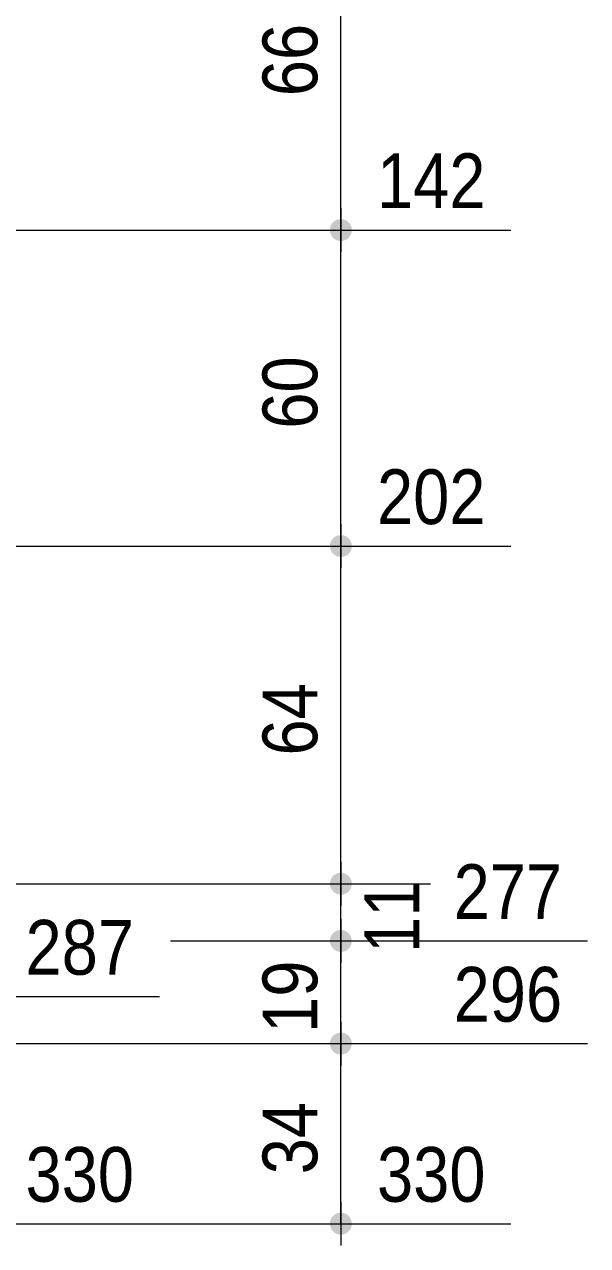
# Model space of a CAD drawing. Header units: millimetres. Extents: x 2 to 287, y 5 to 195.
# Drawn here: x 208.1 to 234.8, y 73.5 to 131.4 of the extents above; entities that cross this region are included whole.
import ezdxf

# ---------------------------------------------------------------- set-up
doc = ezdxf.new("R2010")
doc.units = ezdxf.units.MM
doc.layers.add('Cotation', color=7, linetype='Continuous', lineweight=0)
doc.styles.add('ARIAL', font='ARIAL.TTF')

# ---------------------------------------------------------------- blocks, each defined once
blk = doc.blocks.new('*A14')
at = {"layer": 'Cotation', "linetype": 'Continuous', "lineweight": 0}
blk.add_line((197.19, 85.29), (214.491, 85.29), dxfattribs=at)
blk = doc.blocks.new('*A19')
at = {"layer": 'Cotation'}
for points in [[(223.079, 82.538), (223.054, 82.539), (223.028, 82.543), (223.003, 82.547), (222.978, 82.553), (222.954, 82.559), (222.93, 82.567), (222.906, 82.577), (222.882, 82.587), (222.86, 82.598), (222.837, 82.611), (222.816, 82.625), (222.795, 82.639), (222.775, 82.655), (222.755, 82.672), (222.737, 82.689), (222.719, 82.708), (222.703, 82.727), (222.687, 82.747), (222.672, 82.768), (222.659, 82.79), (222.646, 82.812), (222.635, 82.835), (222.624, 82.858), (222.615, 82.882), (222.607, 82.906), (222.6, 82.931), (222.595, 82.955), (222.59, 82.981), (222.587, 83.006), (222.585, 83.031), (222.585, 83.057), (222.585, 83.082), (222.587, 83.108), (222.59, 83.133), (222.595, 83.158), (222.6, 83.183), (222.607, 83.208), (222.615, 83.232), (222.624, 83.256), (222.635, 83.279), (222.646, 83.302), (222.659, 83.324), (222.672, 83.346), (222.687, 83.367), (222.703, 83.387), (222.719, 83.406), (222.737, 83.425), (222.755, 83.442), (222.775, 83.459), (222.795, 83.475), (222.816, 83.489), (222.837, 83.503), (222.86, 83.516), (222.882, 83.527), (222.906, 83.537), (222.93, 83.547), (222.954, 83.555), (222.978, 83.561), (223.003, 83.567), (223.028, 83.571), (223.054, 83.574), (223.079, 83.576), (223.105, 83.577), (223.13, 83.576), (223.156, 83.574), (223.181, 83.571), (223.206, 83.567), (223.231, 83.561), (223.256, 83.555), (223.28, 83.547), (223.304, 83.537), (223.327, 83.527), (223.35, 83.516), (223.372, 83.503), (223.394, 83.489), (223.414, 83.475), (223.435, 83.459), (223.454, 83.442), (223.472, 83.425), (223.49, 83.406), (223.507, 83.387), (223.522, 83.367), (223.537, 83.346), (223.551, 83.324), (223.563, 83.302), (223.575, 83.279), (223.585, 83.256), (223.594, 83.232), (223.602, 83.208), (223.609, 83.183), (223.615, 83.158), (223.619, 83.133), (223.622, 83.108), (223.624, 83.082), (223.625, 83.057), (223.624, 83.031), (223.622, 83.006), (223.619, 82.981), (223.615, 82.955), (223.609, 82.931), (223.602, 82.906), (223.594, 82.882), (223.585, 82.858), (223.575, 82.835), (223.563, 82.812), (223.551, 82.79), (223.537, 82.768), (223.522, 82.747), (223.507, 82.727), (223.49, 82.708), (223.472, 82.689), (223.454, 82.672), (223.435, 82.655), (223.414, 82.639), (223.394, 82.625), (223.372, 82.611), (223.35, 82.598), (223.327, 82.587), (223.304, 82.577), (223.28, 82.567), (223.256, 82.559), (223.231, 82.553), (223.206, 82.547), (223.181, 82.543), (223.156, 82.539), (223.13, 82.538), (223.105, 82.537)], [(223.079, 73.989), (223.054, 73.991), (223.028, 73.994), (223.003, 73.998), (222.978, 74.004), (222.954, 74.011), (222.93, 74.019), (222.906, 74.028), (222.882, 74.038), (222.86, 74.05), (222.837, 74.062), (222.816, 74.076), (222.795, 74.091), (222.775, 74.106), (222.755, 74.123), (222.737, 74.141), (222.719, 74.159), (222.703, 74.178), (222.687, 74.198), (222.672, 74.219), (222.659, 74.241), (222.646, 74.263), (222.635, 74.286), (222.624, 74.309), (222.615, 74.333), (222.607, 74.357), (222.6, 74.382), (222.595, 74.407), (222.59, 74.432), (222.587, 74.457), (222.585, 74.483), (222.585, 74.508), (222.585, 74.534), (222.587, 74.559), (222.59, 74.584), (222.595, 74.61), (222.6, 74.635), (222.607, 74.659), (222.615, 74.683), (222.624, 74.707), (222.635, 74.731), (222.646, 74.753), (222.659, 74.776), (222.672, 74.797), (222.687, 74.818), (222.703, 74.838), (222.719, 74.857), (222.737, 74.876), (222.755, 74.893), (222.775, 74.91), (222.795, 74.926), (222.816, 74.941), (222.837, 74.954), (222.86, 74.967), (222.882, 74.978), (222.906, 74.989), (222.93, 74.998), (222.954, 75.006), (222.978, 75.013), (223.003, 75.018), (223.028, 75.023), (223.054, 75.026), (223.079, 75.028), (223.105, 75.028), (223.13, 75.028), (223.156, 75.026), (223.181, 75.023), (223.206, 75.018), (223.231, 75.013), (223.256, 75.006), (223.28, 74.998), (223.304, 74.989), (223.327, 74.978), (223.35, 74.967), (223.372, 74.954), (223.394, 74.941), (223.414, 74.926), (223.435, 74.91), (223.454, 74.893), (223.472, 74.876), (223.49, 74.857), (223.507, 74.838), (223.522, 74.818), (223.537, 74.797), (223.551, 74.776), (223.563, 74.753), (223.575, 74.731), (223.585, 74.707), (223.594, 74.683), (223.602, 74.659), (223.609, 74.635), (223.615, 74.61), (223.619, 74.584), (223.622, 74.559), (223.624, 74.534), (223.625, 74.508), (223.624, 74.483), (223.622, 74.457), (223.619, 74.432), (223.615, 74.407), (223.609, 74.382), (223.602, 74.357), (223.594, 74.333), (223.585, 74.309), (223.575, 74.286), (223.563, 74.263), (223.551, 74.241), (223.537, 74.219), (223.522, 74.198), (223.507, 74.178), (223.49, 74.159), (223.472, 74.141), (223.454, 74.123), (223.435, 74.106), (223.414, 74.091), (223.394, 74.076), (223.372, 74.062), (223.35, 74.05), (223.327, 74.038), (223.304, 74.028), (223.28, 74.019), (223.256, 74.011), (223.231, 74.004), (223.206, 73.998), (223.181, 73.994), (223.156, 73.991), (223.13, 73.989), (223.105, 73.988)]]:
    blk.add_hatch(color=256, dxfattribs=at).paths.add_polyline_path(points, flags=17)
at = {"layer": 'Cotation', "linetype": 'Continuous', "lineweight": 0}
for p, q in [((223.105, 84.097), (223.105, 82.017)), ((223.105, 83.057), (223.105, 84.097)), ((82.536, 83.057), (218.865, 83.057)), ((222.505, 83.057), (234.824, 83.057)), ((222.505, 83.057), (224.145, 83.057)), ((223.105, 74.508), (223.105, 83.057)), ((223.105, 75.548), (223.105, 73.468)), ((190.865, 74.508), (231.184, 74.508)), ((222.065, 74.508), (224.145, 74.508)), ((223.105, 74.508), (223.105, 73.468))]:
    blk.add_line(p, q, dxfattribs=at)
at = {"layer": 'Cotation'}
for p in [(223.105, 83.057), (223.105, 74.508)]:
    blk.add_point(p, dxfattribs=at)
at = {"layer": 'Cotation', "style": 'ARIAL', "width": 0.85}
for s, p in [('296', (228.462, 84.097)), ('330', (224.822, 75.548))]:
    blk.add_text(s, height=2.6, dxfattribs=at).set_placement(p)
blk.add_text('34', height=2.6, rotation=90.00021, dxfattribs=at).set_placement((221.985, 76.854))
blk = doc.blocks.new('*A20')
at = {"layer": 'Cotation'}
for points in [[(223.079, 87.412), (223.054, 87.414), (223.028, 87.417), (223.003, 87.421), (222.978, 87.427), (222.954, 87.434), (222.93, 87.442), (222.906, 87.451), (222.882, 87.461), (222.86, 87.473), (222.837, 87.485), (222.816, 87.499), (222.795, 87.514), (222.775, 87.529), (222.755, 87.546), (222.737, 87.564), (222.719, 87.582), (222.703, 87.602), (222.687, 87.622), (222.672, 87.643), (222.659, 87.664), (222.646, 87.686), (222.635, 87.709), (222.624, 87.732), (222.615, 87.756), (222.607, 87.78), (222.6, 87.805), (222.595, 87.83), (222.59, 87.855), (222.587, 87.88), (222.585, 87.906), (222.585, 87.931), (222.585, 87.957), (222.587, 87.982), (222.59, 88.008), (222.595, 88.033), (222.6, 88.058), (222.607, 88.082), (222.615, 88.107), (222.624, 88.13), (222.635, 88.154), (222.646, 88.177), (222.659, 88.199), (222.672, 88.22), (222.687, 88.241), (222.703, 88.261), (222.719, 88.281), (222.737, 88.299), (222.755, 88.317), (222.775, 88.333), (222.795, 88.349), (222.816, 88.364), (222.837, 88.377), (222.86, 88.39), (222.882, 88.401), (222.906, 88.412), (222.93, 88.421), (222.954, 88.429), (222.978, 88.436), (223.003, 88.441), (223.028, 88.446), (223.054, 88.449), (223.079, 88.451), (223.105, 88.451), (223.13, 88.451), (223.156, 88.449), (223.181, 88.446), (223.206, 88.441), (223.231, 88.436), (223.256, 88.429), (223.28, 88.421), (223.304, 88.412), (223.327, 88.401), (223.35, 88.39), (223.372, 88.377), (223.394, 88.364), (223.414, 88.349), (223.435, 88.333), (223.454, 88.317), (223.472, 88.299), (223.49, 88.281), (223.507, 88.261), (223.522, 88.241), (223.537, 88.22), (223.551, 88.199), (223.563, 88.177), (223.575, 88.154), (223.585, 88.13), (223.594, 88.107), (223.602, 88.082), (223.609, 88.058), (223.615, 88.033), (223.619, 88.008), (223.622, 87.982), (223.624, 87.957), (223.625, 87.931), (223.624, 87.906), (223.622, 87.88), (223.619, 87.855), (223.615, 87.83), (223.609, 87.805), (223.602, 87.78), (223.594, 87.756), (223.585, 87.732), (223.575, 87.709), (223.563, 87.686), (223.551, 87.664), (223.537, 87.643), (223.522, 87.622), (223.507, 87.602), (223.49, 87.582), (223.472, 87.564), (223.454, 87.546), (223.435, 87.529), (223.414, 87.514), (223.394, 87.499), (223.372, 87.485), (223.35, 87.473), (223.327, 87.461), (223.304, 87.451), (223.28, 87.442), (223.256, 87.434), (223.231, 87.427), (223.206, 87.421), (223.181, 87.417), (223.156, 87.414), (223.13, 87.412), (223.105, 87.411)], [(223.079, 82.538), (223.054, 82.539), (223.028, 82.543), (223.003, 82.547), (222.978, 82.553), (222.954, 82.559), (222.93, 82.567), (222.906, 82.577), (222.882, 82.587), (222.86, 82.598), (222.837, 82.611), (222.816, 82.625), (222.795, 82.639), (222.775, 82.655), (222.755, 82.672), (222.737, 82.689), (222.719, 82.708), (222.703, 82.727), (222.687, 82.747), (222.672, 82.768), (222.659, 82.79), (222.646, 82.812), (222.635, 82.835), (222.624, 82.858), (222.615, 82.882), (222.607, 82.906), (222.6, 82.931), (222.595, 82.955), (222.59, 82.981), (222.587, 83.006), (222.585, 83.031), (222.585, 83.057), (222.585, 83.082), (222.587, 83.108), (222.59, 83.133), (222.595, 83.158), (222.6, 83.183), (222.607, 83.208), (222.615, 83.232), (222.624, 83.256), (222.635, 83.279), (222.646, 83.302), (222.659, 83.324), (222.672, 83.346), (222.687, 83.367), (222.703, 83.387), (222.719, 83.406), (222.737, 83.425), (222.755, 83.442), (222.775, 83.459), (222.795, 83.475), (222.816, 83.489), (222.837, 83.503), (222.86, 83.516), (222.882, 83.527), (222.906, 83.537), (222.93, 83.547), (222.954, 83.555), (222.978, 83.561), (223.003, 83.567), (223.028, 83.571), (223.054, 83.574), (223.079, 83.576), (223.105, 83.577), (223.13, 83.576), (223.156, 83.574), (223.181, 83.571), (223.206, 83.567), (223.231, 83.561), (223.256, 83.555), (223.28, 83.547), (223.304, 83.537), (223.327, 83.527), (223.35, 83.516), (223.372, 83.503), (223.394, 83.489), (223.414, 83.475), (223.435, 83.459), (223.454, 83.442), (223.472, 83.425), (223.49, 83.406), (223.507, 83.387), (223.522, 83.367), (223.537, 83.346), (223.551, 83.324), (223.563, 83.302), (223.575, 83.279), (223.585, 83.256), (223.594, 83.232), (223.602, 83.208), (223.609, 83.183), (223.615, 83.158), (223.619, 83.133), (223.622, 83.108), (223.624, 83.082), (223.625, 83.057), (223.624, 83.031), (223.622, 83.006), (223.619, 82.981), (223.615, 82.955), (223.609, 82.931), (223.602, 82.906), (223.594, 82.882), (223.585, 82.858), (223.575, 82.835), (223.563, 82.812), (223.551, 82.79), (223.537, 82.768), (223.522, 82.747), (223.507, 82.727), (223.49, 82.708), (223.472, 82.689), (223.454, 82.672), (223.435, 82.655), (223.414, 82.639), (223.394, 82.625), (223.372, 82.611), (223.35, 82.598), (223.327, 82.587), (223.304, 82.577), (223.28, 82.567), (223.256, 82.559), (223.231, 82.553), (223.206, 82.547), (223.181, 82.543), (223.156, 82.539), (223.13, 82.538), (223.105, 82.537)]]:
    blk.add_hatch(color=256, dxfattribs=at).paths.add_polyline_path(points, flags=17)
at = {"layer": 'Cotation', "linetype": 'Continuous', "lineweight": 0}
for p, q in [((223.105, 88.971), (223.105, 86.891)), ((223.105, 87.931), (223.105, 88.971)), ((215.011, 87.931), (223.705, 87.931)), ((222.065, 87.931), (223.705, 87.931)), ((223.105, 83.057), (223.105, 87.931)), ((227.345, 87.931), (234.824, 87.931)), ((223.105, 84.097), (223.105, 82.017)), ((82.536, 83.057), (234.824, 83.057)), ((222.065, 83.057), (224.145, 83.057)), ((223.105, 83.057), (223.105, 82.017))]:
    blk.add_line(p, q, dxfattribs=at)
at = {"layer": 'Cotation'}
for p in [(223.105, 87.931), (223.105, 83.057)]:
    blk.add_point(p, dxfattribs=at)
at = {"layer": 'Cotation', "style": 'ARIAL', "width": 0.85}
blk.add_text('277', height=2.6, dxfattribs=at).set_placement((228.462, 88.971))
blk.add_text('19', height=2.6, rotation=90.00021, dxfattribs=at).set_placement((221.985, 83.566))
blk = doc.blocks.new('*A21')
at = {"layer": 'Cotation'}
for points in [[(223.079, 90.127), (223.054, 90.129), (223.028, 90.132), (223.003, 90.137), (222.978, 90.142), (222.954, 90.149), (222.93, 90.157), (222.906, 90.166), (222.882, 90.177), (222.86, 90.188), (222.837, 90.201), (222.816, 90.215), (222.795, 90.229), (222.775, 90.245), (222.755, 90.262), (222.737, 90.279), (222.719, 90.298), (222.703, 90.317), (222.687, 90.337), (222.672, 90.358), (222.659, 90.38), (222.646, 90.402), (222.635, 90.425), (222.624, 90.448), (222.615, 90.472), (222.607, 90.496), (222.6, 90.521), (222.595, 90.545), (222.59, 90.571), (222.587, 90.596), (222.585, 90.621), (222.585, 90.647), (222.585, 90.672), (222.587, 90.698), (222.59, 90.723), (222.595, 90.748), (222.6, 90.773), (222.607, 90.798), (222.615, 90.822), (222.624, 90.846), (222.635, 90.869), (222.646, 90.892), (222.659, 90.914), (222.672, 90.936), (222.687, 90.957), (222.703, 90.977), (222.719, 90.996), (222.737, 91.015), (222.755, 91.032), (222.775, 91.049), (222.795, 91.065), (222.816, 91.079), (222.837, 91.093), (222.86, 91.105), (222.882, 91.117), (222.906, 91.127), (222.93, 91.136), (222.954, 91.144), (222.978, 91.151), (223.003, 91.157), (223.028, 91.161), (223.054, 91.164), (223.079, 91.166), (223.105, 91.167), (223.13, 91.166), (223.156, 91.164), (223.181, 91.161), (223.206, 91.157), (223.231, 91.151), (223.256, 91.144), (223.28, 91.136), (223.304, 91.127), (223.327, 91.117), (223.35, 91.105), (223.372, 91.093), (223.394, 91.079), (223.414, 91.065), (223.435, 91.049), (223.454, 91.032), (223.472, 91.015), (223.49, 90.996), (223.507, 90.977), (223.522, 90.957), (223.537, 90.936), (223.551, 90.914), (223.563, 90.892), (223.575, 90.869), (223.585, 90.846), (223.594, 90.822), (223.602, 90.798), (223.609, 90.773), (223.615, 90.748), (223.619, 90.723), (223.622, 90.698), (223.624, 90.672), (223.625, 90.647), (223.624, 90.621), (223.622, 90.596), (223.619, 90.571), (223.615, 90.545), (223.609, 90.521), (223.602, 90.496), (223.594, 90.472), (223.585, 90.448), (223.575, 90.425), (223.563, 90.402), (223.551, 90.38), (223.537, 90.358), (223.522, 90.337), (223.507, 90.317), (223.49, 90.298), (223.472, 90.279), (223.454, 90.262), (223.435, 90.245), (223.414, 90.229), (223.394, 90.215), (223.372, 90.201), (223.35, 90.188), (223.327, 90.177), (223.304, 90.166), (223.28, 90.157), (223.256, 90.149), (223.231, 90.142), (223.206, 90.137), (223.181, 90.132), (223.156, 90.129), (223.13, 90.127), (223.105, 90.127)], [(223.079, 87.412), (223.054, 87.414), (223.028, 87.417), (223.003, 87.421), (222.978, 87.427), (222.954, 87.434), (222.93, 87.442), (222.906, 87.451), (222.882, 87.461), (222.86, 87.473), (222.837, 87.485), (222.816, 87.499), (222.795, 87.514), (222.775, 87.529), (222.755, 87.546), (222.737, 87.564), (222.719, 87.582), (222.703, 87.602), (222.687, 87.622), (222.672, 87.643), (222.659, 87.664), (222.646, 87.686), (222.635, 87.709), (222.624, 87.732), (222.615, 87.756), (222.607, 87.78), (222.6, 87.805), (222.595, 87.83), (222.59, 87.855), (222.587, 87.88), (222.585, 87.906), (222.585, 87.931), (222.585, 87.957), (222.587, 87.982), (222.59, 88.008), (222.595, 88.033), (222.6, 88.058), (222.607, 88.082), (222.615, 88.107), (222.624, 88.13), (222.635, 88.154), (222.646, 88.177), (222.659, 88.199), (222.672, 88.22), (222.687, 88.241), (222.703, 88.261), (222.719, 88.281), (222.737, 88.299), (222.755, 88.317), (222.775, 88.333), (222.795, 88.349), (222.816, 88.364), (222.837, 88.377), (222.86, 88.39), (222.882, 88.401), (222.906, 88.412), (222.93, 88.421), (222.954, 88.429), (222.978, 88.436), (223.003, 88.441), (223.028, 88.446), (223.054, 88.449), (223.079, 88.451), (223.105, 88.451), (223.13, 88.451), (223.156, 88.449), (223.181, 88.446), (223.206, 88.441), (223.231, 88.436), (223.256, 88.429), (223.28, 88.421), (223.304, 88.412), (223.327, 88.401), (223.35, 88.39), (223.372, 88.377), (223.394, 88.364), (223.414, 88.349), (223.435, 88.333), (223.454, 88.317), (223.472, 88.299), (223.49, 88.281), (223.507, 88.261), (223.522, 88.241), (223.537, 88.22), (223.551, 88.199), (223.563, 88.177), (223.575, 88.154), (223.585, 88.13), (223.594, 88.107), (223.602, 88.082), (223.609, 88.058), (223.615, 88.033), (223.619, 88.008), (223.622, 87.982), (223.624, 87.957), (223.625, 87.931), (223.624, 87.906), (223.622, 87.88), (223.619, 87.855), (223.615, 87.83), (223.609, 87.805), (223.602, 87.78), (223.594, 87.756), (223.585, 87.732), (223.575, 87.709), (223.563, 87.686), (223.551, 87.664), (223.537, 87.643), (223.522, 87.622), (223.507, 87.602), (223.49, 87.582), (223.472, 87.564), (223.454, 87.546), (223.435, 87.529), (223.414, 87.514), (223.394, 87.499), (223.372, 87.485), (223.35, 87.473), (223.327, 87.461), (223.304, 87.451), (223.28, 87.442), (223.256, 87.434), (223.231, 87.427), (223.206, 87.421), (223.181, 87.417), (223.156, 87.414), (223.13, 87.412), (223.105, 87.411)]]:
    blk.add_hatch(color=256, dxfattribs=at).paths.add_polyline_path(points, flags=17)
at = {"layer": 'Cotation', "linetype": 'Continuous', "lineweight": 0}
for p, q in [((223.105, 91.687), (223.105, 89.607)), ((223.105, 90.647), (223.105, 91.687)), ((95.474, 90.647), (227.365, 90.647)), ((222.065, 90.647), (224.145, 90.647)), ((223.105, 87.931), (223.105, 90.647)), ((223.105, 88.971), (223.105, 86.891)), ((215.011, 87.931), (218.865, 87.931)), ((222.505, 87.931), (234.824, 87.931)), ((222.505, 87.931), (224.145, 87.931)), ((223.105, 87.931), (223.105, 86.891))]:
    blk.add_line(p, q, dxfattribs=at)
at = {"layer": 'Cotation'}
for p in [(223.105, 90.647), (223.105, 87.931)]:
    blk.add_point(p, dxfattribs=at)
at = {"layer": 'Cotation', "style": 'ARIAL', "width": 0.85}
blk.add_text('11', height=2.6, rotation=90.00021, dxfattribs=at).set_placement((226.825, 87.361))
blk = doc.blocks.new('*A22')
at = {"layer": 'Cotation'}
for points in [[(223.079, 106.161), (223.054, 106.163), (223.028, 106.166), (223.003, 106.17), (222.978, 106.176), (222.954, 106.183), (222.93, 106.191), (222.906, 106.2), (222.882, 106.21), (222.86, 106.222), (222.837, 106.234), (222.816, 106.248), (222.795, 106.263), (222.775, 106.279), (222.755, 106.295), (222.737, 106.313), (222.719, 106.331), (222.703, 106.351), (222.687, 106.371), (222.672, 106.392), (222.659, 106.413), (222.646, 106.435), (222.635, 106.458), (222.624, 106.481), (222.615, 106.505), (222.607, 106.53), (222.6, 106.554), (222.595, 106.579), (222.59, 106.604), (222.587, 106.629), (222.585, 106.655), (222.585, 106.68), (222.585, 106.706), (222.587, 106.731), (222.59, 106.757), (222.595, 106.782), (222.6, 106.807), (222.607, 106.831), (222.615, 106.856), (222.624, 106.879), (222.635, 106.903), (222.646, 106.926), (222.659, 106.948), (222.672, 106.969), (222.687, 106.99), (222.703, 107.01), (222.719, 107.03), (222.737, 107.048), (222.755, 107.066), (222.775, 107.082), (222.795, 107.098), (222.816, 107.113), (222.837, 107.126), (222.86, 107.139), (222.882, 107.151), (222.906, 107.161), (222.93, 107.17), (222.954, 107.178), (222.978, 107.185), (223.003, 107.19), (223.028, 107.195), (223.054, 107.198), (223.079, 107.2), (223.105, 107.2), (223.13, 107.2), (223.156, 107.198), (223.181, 107.195), (223.206, 107.19), (223.231, 107.185), (223.256, 107.178), (223.28, 107.17), (223.304, 107.161), (223.327, 107.151), (223.35, 107.139), (223.372, 107.126), (223.394, 107.113), (223.414, 107.098), (223.435, 107.082), (223.454, 107.066), (223.472, 107.048), (223.49, 107.03), (223.507, 107.01), (223.522, 106.99), (223.537, 106.969), (223.551, 106.948), (223.563, 106.926), (223.575, 106.903), (223.585, 106.879), (223.594, 106.856), (223.602, 106.831), (223.609, 106.807), (223.615, 106.782), (223.619, 106.757), (223.622, 106.731), (223.624, 106.706), (223.625, 106.68), (223.624, 106.655), (223.622, 106.629), (223.619, 106.604), (223.615, 106.579), (223.609, 106.554), (223.602, 106.53), (223.594, 106.505), (223.585, 106.481), (223.575, 106.458), (223.563, 106.435), (223.551, 106.413), (223.537, 106.392), (223.522, 106.371), (223.507, 106.351), (223.49, 106.331), (223.472, 106.313), (223.454, 106.295), (223.435, 106.279), (223.414, 106.263), (223.394, 106.248), (223.372, 106.234), (223.35, 106.222), (223.327, 106.21), (223.304, 106.2), (223.28, 106.191), (223.256, 106.183), (223.231, 106.176), (223.206, 106.17), (223.181, 106.166), (223.156, 106.163), (223.13, 106.161), (223.105, 106.16)], [(223.079, 90.127), (223.054, 90.129), (223.028, 90.132), (223.003, 90.137), (222.978, 90.142), (222.954, 90.149), (222.93, 90.157), (222.906, 90.166), (222.882, 90.177), (222.86, 90.188), (222.837, 90.201), (222.816, 90.215), (222.795, 90.229), (222.775, 90.245), (222.755, 90.262), (222.737, 90.279), (222.719, 90.298), (222.703, 90.317), (222.687, 90.337), (222.672, 90.358), (222.659, 90.38), (222.646, 90.402), (222.635, 90.425), (222.624, 90.448), (222.615, 90.472), (222.607, 90.496), (222.6, 90.521), (222.595, 90.545), (222.59, 90.571), (222.587, 90.596), (222.585, 90.621), (222.585, 90.647), (222.585, 90.672), (222.587, 90.698), (222.59, 90.723), (222.595, 90.748), (222.6, 90.773), (222.607, 90.798), (222.615, 90.822), (222.624, 90.846), (222.635, 90.869), (222.646, 90.892), (222.659, 90.914), (222.672, 90.936), (222.687, 90.957), (222.703, 90.977), (222.719, 90.996), (222.737, 91.015), (222.755, 91.032), (222.775, 91.049), (222.795, 91.065), (222.816, 91.079), (222.837, 91.093), (222.86, 91.105), (222.882, 91.117), (222.906, 91.127), (222.93, 91.136), (222.954, 91.144), (222.978, 91.151), (223.003, 91.157), (223.028, 91.161), (223.054, 91.164), (223.079, 91.166), (223.105, 91.167), (223.13, 91.166), (223.156, 91.164), (223.181, 91.161), (223.206, 91.157), (223.231, 91.151), (223.256, 91.144), (223.28, 91.136), (223.304, 91.127), (223.327, 91.117), (223.35, 91.105), (223.372, 91.093), (223.394, 91.079), (223.414, 91.065), (223.435, 91.049), (223.454, 91.032), (223.472, 91.015), (223.49, 90.996), (223.507, 90.977), (223.522, 90.957), (223.537, 90.936), (223.551, 90.914), (223.563, 90.892), (223.575, 90.869), (223.585, 90.846), (223.594, 90.822), (223.602, 90.798), (223.609, 90.773), (223.615, 90.748), (223.619, 90.723), (223.622, 90.698), (223.624, 90.672), (223.625, 90.647), (223.624, 90.621), (223.622, 90.596), (223.619, 90.571), (223.615, 90.545), (223.609, 90.521), (223.602, 90.496), (223.594, 90.472), (223.585, 90.448), (223.575, 90.425), (223.563, 90.402), (223.551, 90.38), (223.537, 90.358), (223.522, 90.337), (223.507, 90.317), (223.49, 90.298), (223.472, 90.279), (223.454, 90.262), (223.435, 90.245), (223.414, 90.229), (223.394, 90.215), (223.372, 90.201), (223.35, 90.188), (223.327, 90.177), (223.304, 90.166), (223.28, 90.157), (223.256, 90.149), (223.231, 90.142), (223.206, 90.137), (223.181, 90.132), (223.156, 90.129), (223.13, 90.127), (223.105, 90.127)]]:
    blk.add_hatch(color=256, dxfattribs=at).paths.add_polyline_path(points, flags=17)
at = {"layer": 'Cotation', "linetype": 'Continuous', "lineweight": 0}
for p, q in [((223.105, 107.72), (223.105, 105.64)), ((223.105, 106.68), (223.105, 107.72)), ((173.08, 106.68), (231.184, 106.68)), ((222.065, 106.68), (224.145, 106.68)), ((223.105, 90.647), (223.105, 106.68)), ((223.105, 91.687), (223.105, 89.607)), ((95.474, 90.647), (223.705, 90.647)), ((222.065, 90.647), (223.705, 90.647)), ((223.105, 90.647), (223.105, 89.607)), ((227.345, 90.647), (227.365, 90.647))]:
    blk.add_line(p, q, dxfattribs=at)
at = {"layer": 'Cotation'}
for p in [(223.105, 106.68), (223.105, 90.647)]:
    blk.add_point(p, dxfattribs=at)
at = {"layer": 'Cotation', "style": 'ARIAL', "width": 0.85}
blk.add_text('202', height=2.6, dxfattribs=at).set_placement((224.822, 107.72))
blk.add_text('64', height=2.6, rotation=90.00021, dxfattribs=at).set_placement((221.985, 96.735))
blk = doc.blocks.new('*A23')
at = {"layer": 'Cotation'}
for points in [[(223.079, 121.161), (223.054, 121.163), (223.028, 121.166), (223.003, 121.17), (222.978, 121.176), (222.954, 121.183), (222.93, 121.191), (222.906, 121.2), (222.882, 121.21), (222.86, 121.222), (222.837, 121.234), (222.816, 121.248), (222.795, 121.263), (222.775, 121.279), (222.755, 121.295), (222.737, 121.313), (222.719, 121.331), (222.703, 121.351), (222.687, 121.371), (222.672, 121.392), (222.659, 121.413), (222.646, 121.435), (222.635, 121.458), (222.624, 121.481), (222.615, 121.505), (222.607, 121.53), (222.6, 121.554), (222.595, 121.579), (222.59, 121.604), (222.587, 121.629), (222.585, 121.655), (222.585, 121.68), (222.585, 121.706), (222.587, 121.731), (222.59, 121.757), (222.595, 121.782), (222.6, 121.807), (222.607, 121.831), (222.615, 121.856), (222.624, 121.879), (222.635, 121.903), (222.646, 121.926), (222.659, 121.948), (222.672, 121.969), (222.687, 121.99), (222.703, 122.01), (222.719, 122.03), (222.737, 122.048), (222.755, 122.066), (222.775, 122.082), (222.795, 122.098), (222.816, 122.113), (222.837, 122.126), (222.86, 122.139), (222.882, 122.151), (222.906, 122.161), (222.93, 122.17), (222.954, 122.178), (222.978, 122.185), (223.003, 122.19), (223.028, 122.195), (223.054, 122.198), (223.079, 122.2), (223.105, 122.2), (223.13, 122.2), (223.156, 122.198), (223.181, 122.195), (223.206, 122.19), (223.231, 122.185), (223.256, 122.178), (223.28, 122.17), (223.304, 122.161), (223.327, 122.151), (223.35, 122.139), (223.372, 122.126), (223.394, 122.113), (223.414, 122.098), (223.435, 122.082), (223.454, 122.066), (223.472, 122.048), (223.49, 122.03), (223.507, 122.01), (223.522, 121.99), (223.537, 121.969), (223.551, 121.948), (223.563, 121.926), (223.575, 121.903), (223.585, 121.879), (223.594, 121.856), (223.602, 121.831), (223.609, 121.807), (223.615, 121.782), (223.619, 121.757), (223.622, 121.731), (223.624, 121.706), (223.625, 121.68), (223.624, 121.655), (223.622, 121.629), (223.619, 121.604), (223.615, 121.579), (223.609, 121.554), (223.602, 121.53), (223.594, 121.505), (223.585, 121.481), (223.575, 121.458), (223.563, 121.435), (223.551, 121.413), (223.537, 121.392), (223.522, 121.371), (223.507, 121.351), (223.49, 121.331), (223.472, 121.313), (223.454, 121.295), (223.435, 121.279), (223.414, 121.263), (223.394, 121.248), (223.372, 121.234), (223.35, 121.222), (223.327, 121.21), (223.304, 121.2), (223.28, 121.191), (223.256, 121.183), (223.231, 121.176), (223.206, 121.17), (223.181, 121.166), (223.156, 121.163), (223.13, 121.161), (223.105, 121.16)], [(223.079, 106.161), (223.054, 106.163), (223.028, 106.166), (223.003, 106.17), (222.978, 106.176), (222.954, 106.183), (222.93, 106.191), (222.906, 106.2), (222.882, 106.21), (222.86, 106.222), (222.837, 106.234), (222.816, 106.248), (222.795, 106.263), (222.775, 106.279), (222.755, 106.295), (222.737, 106.313), (222.719, 106.331), (222.703, 106.351), (222.687, 106.371), (222.672, 106.392), (222.659, 106.413), (222.646, 106.435), (222.635, 106.458), (222.624, 106.481), (222.615, 106.505), (222.607, 106.53), (222.6, 106.554), (222.595, 106.579), (222.59, 106.604), (222.587, 106.629), (222.585, 106.655), (222.585, 106.68), (222.585, 106.706), (222.587, 106.731), (222.59, 106.757), (222.595, 106.782), (222.6, 106.807), (222.607, 106.831), (222.615, 106.856), (222.624, 106.879), (222.635, 106.903), (222.646, 106.926), (222.659, 106.948), (222.672, 106.969), (222.687, 106.99), (222.703, 107.01), (222.719, 107.03), (222.737, 107.048), (222.755, 107.066), (222.775, 107.082), (222.795, 107.098), (222.816, 107.113), (222.837, 107.126), (222.86, 107.139), (222.882, 107.151), (222.906, 107.161), (222.93, 107.17), (222.954, 107.178), (222.978, 107.185), (223.003, 107.19), (223.028, 107.195), (223.054, 107.198), (223.079, 107.2), (223.105, 107.2), (223.13, 107.2), (223.156, 107.198), (223.181, 107.195), (223.206, 107.19), (223.231, 107.185), (223.256, 107.178), (223.28, 107.17), (223.304, 107.161), (223.327, 107.151), (223.35, 107.139), (223.372, 107.126), (223.394, 107.113), (223.414, 107.098), (223.435, 107.082), (223.454, 107.066), (223.472, 107.048), (223.49, 107.03), (223.507, 107.01), (223.522, 106.99), (223.537, 106.969), (223.551, 106.948), (223.563, 106.926), (223.575, 106.903), (223.585, 106.879), (223.594, 106.856), (223.602, 106.831), (223.609, 106.807), (223.615, 106.782), (223.619, 106.757), (223.622, 106.731), (223.624, 106.706), (223.625, 106.68), (223.624, 106.655), (223.622, 106.629), (223.619, 106.604), (223.615, 106.579), (223.609, 106.554), (223.602, 106.53), (223.594, 106.505), (223.585, 106.481), (223.575, 106.458), (223.563, 106.435), (223.551, 106.413), (223.537, 106.392), (223.522, 106.371), (223.507, 106.351), (223.49, 106.331), (223.472, 106.313), (223.454, 106.295), (223.435, 106.279), (223.414, 106.263), (223.394, 106.248), (223.372, 106.234), (223.35, 106.222), (223.327, 106.21), (223.304, 106.2), (223.28, 106.191), (223.256, 106.183), (223.231, 106.176), (223.206, 106.17), (223.181, 106.166), (223.156, 106.163), (223.13, 106.161), (223.105, 106.16)]]:
    blk.add_hatch(color=256, dxfattribs=at).paths.add_polyline_path(points, flags=17)
at = {"layer": 'Cotation', "linetype": 'Continuous', "lineweight": 0}
for p, q in [((223.105, 122.72), (223.105, 120.64)), ((223.105, 121.68), (223.105, 122.72)), ((173.08, 121.68), (231.184, 121.68)), ((222.065, 121.68), (224.145, 121.68)), ((223.105, 106.68), (223.105, 121.68)), ((223.105, 107.72), (223.105, 105.64)), ((173.08, 106.68), (231.184, 106.68)), ((222.065, 106.68), (224.145, 106.68)), ((223.105, 106.68), (223.105, 105.64))]:
    blk.add_line(p, q, dxfattribs=at)
at = {"layer": 'Cotation'}
for p in [(223.105, 121.68), (223.105, 106.68)]:
    blk.add_point(p, dxfattribs=at)
at = {"layer": 'Cotation', "style": 'ARIAL', "width": 0.85}
blk.add_text('142', height=2.6, dxfattribs=at).set_placement((224.822, 122.72))
blk.add_text('60', height=2.6, rotation=90.00021, dxfattribs=at).set_placement((221.985, 112.252))
blk = doc.blocks.new('*A24')
at = {"layer": 'Cotation'}
blk.add_hatch(color=256, dxfattribs=at).paths.add_polyline_path([(223.079, 121.161), (223.054, 121.163), (223.028, 121.166), (223.003, 121.17), (222.978, 121.176), (222.954, 121.183), (222.93, 121.191), (222.906, 121.2), (222.882, 121.21), (222.86, 121.222), (222.837, 121.234), (222.816, 121.248), (222.795, 121.263), (222.775, 121.279), (222.755, 121.295), (222.737, 121.313), (222.719, 121.331), (222.703, 121.351), (222.687, 121.371), (222.672, 121.392), (222.659, 121.413), (222.646, 121.435), (222.635, 121.458), (222.624, 121.481), (222.615, 121.505), (222.607, 121.53), (222.6, 121.554), (222.595, 121.579), (222.59, 121.604), (222.587, 121.629), (222.585, 121.655), (222.585, 121.68), (222.585, 121.706), (222.587, 121.731), (222.59, 121.757), (222.595, 121.782), (222.6, 121.807), (222.607, 121.831), (222.615, 121.856), (222.624, 121.879), (222.635, 121.903), (222.646, 121.926), (222.659, 121.948), (222.672, 121.969), (222.687, 121.99), (222.703, 122.01), (222.719, 122.03), (222.737, 122.048), (222.755, 122.066), (222.775, 122.082), (222.795, 122.098), (222.816, 122.113), (222.837, 122.126), (222.86, 122.139), (222.882, 122.151), (222.906, 122.161), (222.93, 122.17), (222.954, 122.178), (222.978, 122.185), (223.003, 122.19), (223.028, 122.195), (223.054, 122.198), (223.079, 122.2), (223.105, 122.2), (223.13, 122.2), (223.156, 122.198), (223.181, 122.195), (223.206, 122.19), (223.231, 122.185), (223.256, 122.178), (223.28, 122.17), (223.304, 122.161), (223.327, 122.151), (223.35, 122.139), (223.372, 122.126), (223.394, 122.113), (223.414, 122.098), (223.435, 122.082), (223.454, 122.066), (223.472, 122.048), (223.49, 122.03), (223.507, 122.01), (223.522, 121.99), (223.537, 121.969), (223.551, 121.948), (223.563, 121.926), (223.575, 121.903), (223.585, 121.879), (223.594, 121.856), (223.602, 121.831), (223.609, 121.807), (223.615, 121.782), (223.619, 121.757), (223.622, 121.731), (223.624, 121.706), (223.625, 121.68), (223.624, 121.655), (223.622, 121.629), (223.619, 121.604), (223.615, 121.579), (223.609, 121.554), (223.602, 121.53), (223.594, 121.505), (223.585, 121.481), (223.575, 121.458), (223.563, 121.435), (223.551, 121.413), (223.537, 121.392), (223.522, 121.371), (223.507, 121.351), (223.49, 121.331), (223.472, 121.313), (223.454, 121.295), (223.435, 121.279), (223.414, 121.263), (223.394, 121.248), (223.372, 121.234), (223.35, 121.222), (223.327, 121.21), (223.304, 121.2), (223.28, 121.191), (223.256, 121.183), (223.231, 121.176), (223.206, 121.17), (223.181, 121.166), (223.156, 121.163), (223.13, 121.161), (223.105, 121.16)], flags=17)
at = {"layer": 'Cotation', "linetype": 'Continuous', "lineweight": 0}
for p, q in [((223.105, 121.68), (223.105, 138.246)), ((223.105, 122.72), (223.105, 120.64)), ((173.08, 121.68), (231.184, 121.68)), ((222.065, 121.68), (224.145, 121.68)), ((223.105, 121.68), (223.105, 120.64))]:
    blk.add_line(p, q, dxfattribs=at)
at = {"layer": 'Cotation'}
blk.add_point((223.105, 121.68), dxfattribs=at)
at = {"layer": 'Cotation', "style": 'ARIAL', "width": 0.85}
blk.add_text('66', height=2.6, rotation=90.00021, dxfattribs=at).set_placement((221.985, 128.035))
blk = doc.blocks.new('*A56')
at = {"layer": 'Cotation'}
for points in [[(206.386, 84.77), (206.36, 84.772), (206.335, 84.775), (206.31, 84.78), (206.285, 84.785), (206.261, 84.792), (206.236, 84.8), (206.212, 84.809), (206.189, 84.82), (206.166, 84.831), (206.144, 84.844), (206.123, 84.857), (206.102, 84.872), (206.082, 84.888), (206.062, 84.905), (206.044, 84.922), (206.026, 84.941), (206.009, 84.96), (205.994, 84.98), (205.979, 85.001), (205.965, 85.023), (205.953, 85.045), (205.941, 85.068), (205.931, 85.091), (205.922, 85.115), (205.914, 85.139), (205.907, 85.164), (205.901, 85.188), (205.897, 85.214), (205.894, 85.239), (205.892, 85.264), (205.891, 85.29), (205.892, 85.315), (205.894, 85.341), (205.897, 85.366), (205.901, 85.391), (205.907, 85.416), (205.914, 85.441), (205.922, 85.465), (205.931, 85.489), (205.941, 85.512), (205.953, 85.535), (205.965, 85.557), (205.979, 85.579), (205.994, 85.6), (206.009, 85.62), (206.026, 85.639), (206.044, 85.658), (206.062, 85.675), (206.082, 85.692), (206.102, 85.708), (206.123, 85.722), (206.144, 85.736), (206.166, 85.748), (206.189, 85.76), (206.212, 85.77), (206.236, 85.779), (206.261, 85.787), (206.285, 85.794), (206.31, 85.8), (206.335, 85.804), (206.36, 85.807), (206.386, 85.809), (206.411, 85.81), (206.437, 85.809), (206.462, 85.807), (206.488, 85.804), (206.513, 85.8), (206.538, 85.794), (206.562, 85.787), (206.587, 85.779), (206.61, 85.77), (206.634, 85.76), (206.657, 85.748), (206.679, 85.736), (206.7, 85.722), (206.721, 85.708), (206.741, 85.692), (206.761, 85.675), (206.779, 85.658), (206.797, 85.639), (206.813, 85.62), (206.829, 85.6), (206.844, 85.579), (206.857, 85.557), (206.87, 85.535), (206.882, 85.512), (206.892, 85.489), (206.901, 85.465), (206.909, 85.441), (206.916, 85.416), (206.921, 85.391), (206.926, 85.366), (206.929, 85.341), (206.931, 85.315), (206.931, 85.29), (206.931, 85.264), (206.929, 85.239), (206.926, 85.214), (206.921, 85.188), (206.916, 85.164), (206.909, 85.139), (206.901, 85.115), (206.892, 85.091), (206.882, 85.068), (206.87, 85.045), (206.857, 85.023), (206.844, 85.001), (206.829, 84.98), (206.813, 84.96), (206.797, 84.941), (206.779, 84.922), (206.761, 84.905), (206.741, 84.888), (206.721, 84.872), (206.7, 84.857), (206.679, 84.844), (206.657, 84.831), (206.634, 84.82), (206.61, 84.809), (206.587, 84.8), (206.562, 84.792), (206.538, 84.785), (206.513, 84.78), (206.488, 84.775), (206.462, 84.772), (206.437, 84.77), (206.411, 84.77)], [(206.386, 73.989), (206.36, 73.991), (206.335, 73.994), (206.31, 73.998), (206.285, 74.004), (206.261, 74.011), (206.236, 74.019), (206.212, 74.028), (206.189, 74.038), (206.166, 74.05), (206.144, 74.062), (206.123, 74.076), (206.102, 74.091), (206.082, 74.106), (206.062, 74.123), (206.044, 74.141), (206.026, 74.159), (206.009, 74.178), (205.994, 74.198), (205.979, 74.219), (205.965, 74.241), (205.953, 74.263), (205.941, 74.286), (205.931, 74.309), (205.922, 74.333), (205.914, 74.357), (205.907, 74.382), (205.901, 74.407), (205.897, 74.432), (205.894, 74.457), (205.892, 74.483), (205.891, 74.508), (205.892, 74.534), (205.894, 74.559), (205.897, 74.584), (205.901, 74.61), (205.907, 74.635), (205.914, 74.659), (205.922, 74.683), (205.931, 74.707), (205.941, 74.731), (205.953, 74.753), (205.965, 74.776), (205.979, 74.797), (205.994, 74.818), (206.009, 74.838), (206.026, 74.857), (206.044, 74.876), (206.062, 74.893), (206.082, 74.91), (206.102, 74.926), (206.123, 74.941), (206.144, 74.954), (206.166, 74.967), (206.189, 74.978), (206.212, 74.989), (206.236, 74.998), (206.261, 75.006), (206.285, 75.013), (206.31, 75.018), (206.335, 75.023), (206.36, 75.026), (206.386, 75.028), (206.411, 75.028), (206.437, 75.028), (206.462, 75.026), (206.488, 75.023), (206.513, 75.018), (206.538, 75.013), (206.562, 75.006), (206.587, 74.998), (206.61, 74.989), (206.634, 74.978), (206.657, 74.967), (206.679, 74.954), (206.7, 74.941), (206.721, 74.926), (206.741, 74.91), (206.761, 74.893), (206.779, 74.876), (206.797, 74.857), (206.813, 74.838), (206.829, 74.818), (206.844, 74.797), (206.857, 74.776), (206.87, 74.753), (206.882, 74.731), (206.892, 74.707), (206.901, 74.683), (206.909, 74.659), (206.916, 74.635), (206.921, 74.61), (206.926, 74.584), (206.929, 74.559), (206.931, 74.534), (206.931, 74.508), (206.931, 74.483), (206.929, 74.457), (206.926, 74.432), (206.921, 74.407), (206.916, 74.382), (206.909, 74.357), (206.901, 74.333), (206.892, 74.309), (206.882, 74.286), (206.87, 74.263), (206.857, 74.241), (206.844, 74.219), (206.829, 74.198), (206.813, 74.178), (206.797, 74.159), (206.779, 74.141), (206.761, 74.123), (206.741, 74.106), (206.721, 74.091), (206.7, 74.076), (206.679, 74.062), (206.657, 74.05), (206.634, 74.038), (206.61, 74.028), (206.587, 74.019), (206.562, 74.011), (206.538, 74.004), (206.513, 73.998), (206.488, 73.994), (206.462, 73.991), (206.437, 73.989), (206.411, 73.988)]]:
    blk.add_hatch(color=256, dxfattribs=at).paths.add_polyline_path(points, flags=17)
at = {"layer": 'Cotation', "linetype": 'Continuous', "lineweight": 0}
for p, q in [((206.411, 86.33), (206.411, 84.25)), ((206.411, 85.29), (206.411, 86.33)), ((197.19, 85.29), (214.491, 85.29)), ((205.371, 85.29), (207.451, 85.29)), ((206.411, 74.508), (206.411, 85.29)), ((206.411, 75.548), (206.411, 73.468)), ((190.865, 74.508), (214.491, 74.508)), ((205.371, 74.508), (207.451, 74.508)), ((206.411, 74.508), (206.411, 73.468))]:
    blk.add_line(p, q, dxfattribs=at)
at = {"layer": 'Cotation'}
for p in [(206.411, 85.29), (206.411, 74.508)]:
    blk.add_point(p, dxfattribs=at)
at = {"layer": 'Cotation', "style": 'ARIAL', "width": 0.85}
for s, p in [('287', (208.128, 86.33)), ('330', (208.128, 75.548))]:
    blk.add_text(s, height=2.6, dxfattribs=at).set_placement(p)
blk.add_text('43', height=2.6, rotation=90.00021, dxfattribs=at).set_placement((205.291, 77.971))

msp = doc.modelspace()

# ---------------------------------------------------------------- block references
at = {"lineweight": 0}
for name in ['*A14', '*A24', '*A23', '*A22', '*A21', '*A20', '*A56', '*A19']:
    msp.add_blockref(name, (0, 0), dxfattribs=at)

doc.saveas('drawing.dxf')
